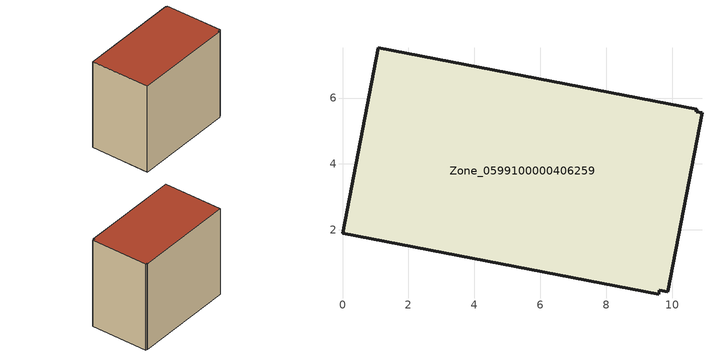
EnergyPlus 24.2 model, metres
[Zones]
Zone_0599100000406259
 floor ground (C_G): 10.74,5.58 10.91,5.55 9.86,0.12 9.61,0.17 9.59,0.05 0,1.9 1.08,7.53 10.75,5.66 z0
 wall outside (C_F): 10.74,5.58 10.75,5.66 1.08,7.53 0,1.9 9.59,0.05 9.61,0.17 9.86,0.12 10.91,5.55 10.74,5.58 z0:8.74
 roof outside (C_R): 10.91,5.55 10.74,5.58 10.75,5.66 1.08,7.53 0,1.9 9.59,0.05 9.61,0.17 9.86,0.12 z8.74
[BUILDING]
Pand.0599100000406259: North Axis=0; Terrain=City; Loads Convergence Tolerance Value=0.04; Temperature Convergence Tolerance Value=0.4; Solar Distribution=FullExterior; Maximum Number of Warmup Days=25; Minimum Number of Warmup Days=1
[Site:Location]
Rotterdam.The.Hague.AP_ZH_NLD Design_Conditions: Latitude=51.96; Longitude=4.45; Time Zone=1; Elevation=-4.5
[SITE:GROUNDTEMPERATURE:BUILDINGSURFACE]
18, 18, 18, 18, 18, 18, 18, 18, 18, 18, 18, 18
[MATERIAL] Thermal Absorptance=0.9; Solar Absorptance=0.7; Visible Absorptance=0.7
Name | Roughness | Thickness | Conductivity | Density | Specific Heat
G.TI.1992-2005 | MediumSmooth | 0.15 | 0.06 | 540 | 1210
F.TI.1992-2005 | Rough | 0.3 | 0.12 | 1920 | 840
R.TI.1992-2005 | MediumRough | 0.2 | 0.08 | 1500 | 1000
[CONSTRUCTION]
C_G: G.TI.1992-2005
C_F: F.TI.1992-2005
C_R: R.TI.1992-2005
[ZONE]
Zone_0599100000406259: Type=1; Multiplier=1; Ceiling Height=Autocalculate; Volume=Autocalculate; Floor Area=autocalculate; Part of Total Floor Area=Yes
[ZONEINFILTRATION:DESIGNFLOWRATE]
Infil_Zone_0599100000406259: Zone or ZoneList or Space or SpaceList=Zone_0599100000406259; Schedule=AlwaysOn; Design Flow Rate Calculation Method=Flow/Area; Flow Rate per Floor Area=0.0015; Constant Term Coefficient=1; Temperature Term Coefficient=0; Velocity Term Coefficient=0; Velocity Squared Term Coefficient=0
[HVACTEMPLATE:ZONE:IDEALLOADSAIRSYSTEM]
Zone_0599100000406259: Maximum Heating Supply Air Temperature=50; Minimum Cooling Supply Air Temperature=13; Maximum Heating Supply Air Humidity Ratio=0.0156; Minimum Cooling Supply Air Humidity Ratio=0.0077; Heating Limit=NoLimit; Cooling Limit=NoLimit; Dehumidification Control Type=ConstantSensibleHeatRatio; Cooling Sensible Heat Ratio=0.7; Dehumidification Setpoint=60; Humidification Control Type=None; Humidification Setpoint=30; Outdoor Air Method=None; Outdoor Air Flow Rate per Person=0.00944; Outdoor Air Flow Rate per Zone Floor Area=0; Outdoor Air Flow Rate per Zone=0; Demand Controlled Ventilation Type=None; Outdoor Air Economizer Type=NoEconomizer; Heat Recovery Type=None; Sensible Heat Recovery Effectiveness=0.7; Latent Heat Recovery Effectiveness=0.65
[ZONECONTROL:THERMOSTAT]
ThermostatControl_Zone_0599100000406259: Zone or ZoneList=Zone_0599100000406259; Control Type Schedule=DualSetpointControlType; Control 1=Thermostat_Zone_0599100000406259; Temperature Difference Between Cutout And Setpoint=0
[THERMOSTATSETPOINT:DUALSETPOINT]
Thermostat_Zone_0599100000406259: Heating Setpoint Temperature Schedule=HeatingSetpoint_Zone_0599100000406259; Cooling Setpoint Temperature Schedule=CoolingSetpoint_Zone_0599100000406259
[SCHEDULE:COMPACT]
HeatingSetpoint_Zone_0599100000406259: Through: 12/31, For: AllDays, Until: 24:00, 21
CoolingSetpoint_Zone_0599100000406259: Through: 12/31, For: AllDays, Until: 24:00, 24
DualSetpointControlType: Through: 12/31, For: AllDays, Until: 24:00, 4
AlwaysOn: Through: 12/31, For: AllDays, Until: 24:00, 1
